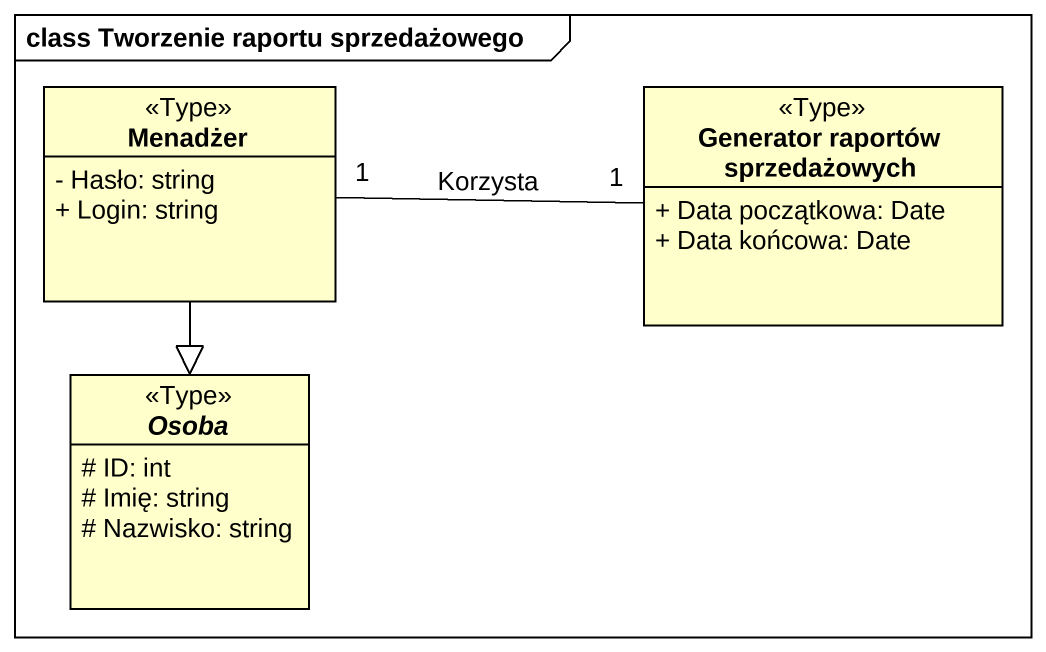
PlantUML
@startuml
mainframe class Tworzenie raportu sprzedażowego
hide circle
hide empty members
skinparam classAttributeIconSize 0
class Menadżer <<Type>> {
  - Hasło: string
  + Login: string
}
class "Generator raportów sprzedażowych" as Generator_raportów <<Type>> {
  + Data początkowa: Date
  + Data końcowa: Date
}
abstract class Osoba <<Type>> {
  # ID: int
  # Imię: string
  # Nazwisko: string
}
Menadżer "1" -right- "1" Generator_raportów : Korzysta
Menadżer --|> Osoba
@enduml
